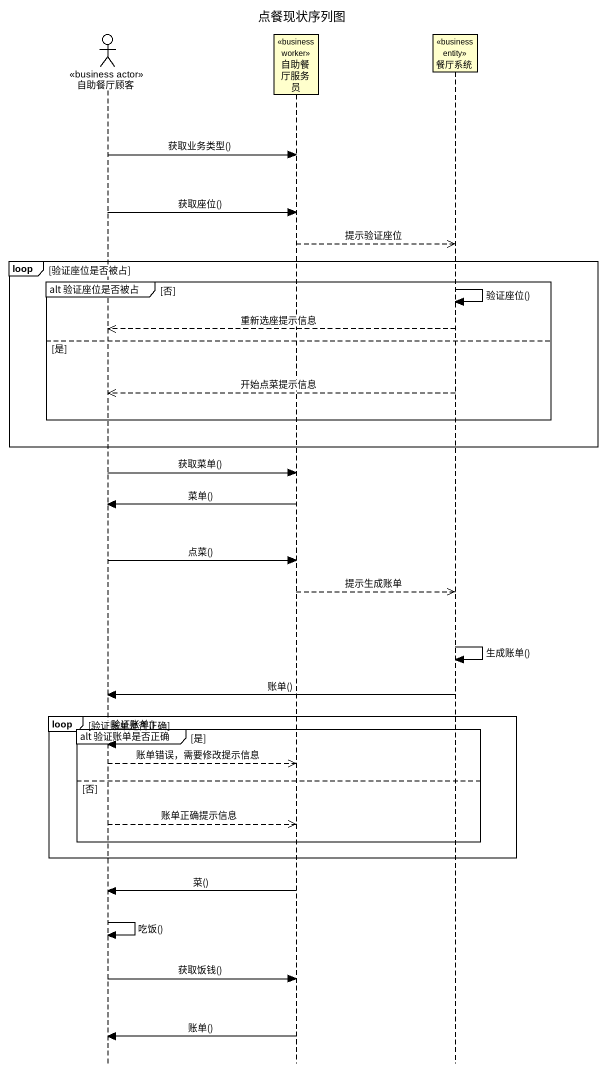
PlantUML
@startuml
title 点餐现状序列图
hide footbox
actor 自助餐厅顾客 <<business actor>>
participant 自助餐厅服务员 <<business worker>>
participant 餐厅系统 <<business entity>>

自助餐厅顾客 -> 自助餐厅服务员 : 获取业务类型()
自助餐厅顾客 -> 自助餐厅服务员 : 获取座位()
自助餐厅服务员 -->> 餐厅系统 : 提示验证座位
loop 验证座位是否被占
  group alt 验证座位是否被占 [否]
    餐厅系统 -> 餐厅系统 : 验证座位()
    餐厅系统 -->> 自助餐厅顾客 : 重新选座提示信息
  else 是
    餐厅系统 -->> 自助餐厅顾客 : 开始点菜提示信息
  end
end
自助餐厅顾客 -> 自助餐厅服务员 : 获取菜单()
自助餐厅服务员 -> 自助餐厅顾客 : 菜单()
自助餐厅顾客 -> 自助餐厅服务员 : 点菜()
自助餐厅服务员 -->> 餐厅系统 : 提示生成账单
餐厅系统 -> 餐厅系统 : 生成账单()
餐厅系统 -> 自助餐厅顾客 : 账单()
loop 验证账单是否正确
  group alt 验证账单是否正确 [是]
    自助餐厅顾客 -> 自助餐厅顾客 : 验证账单()
    自助餐厅顾客 -->> 自助餐厅服务员 : 账单错误，需要修改提示信息
  else 否
    自助餐厅顾客 -->> 自助餐厅服务员 : 账单正确提示信息
  end
end
自助餐厅服务员 -> 自助餐厅顾客 : 菜()
自助餐厅顾客 -> 自助餐厅顾客 : 吃饭()
自助餐厅顾客 -> 自助餐厅服务员 : 获取饭钱()
自助餐厅服务员 -> 自助餐厅顾客 : 账单()
@enduml
